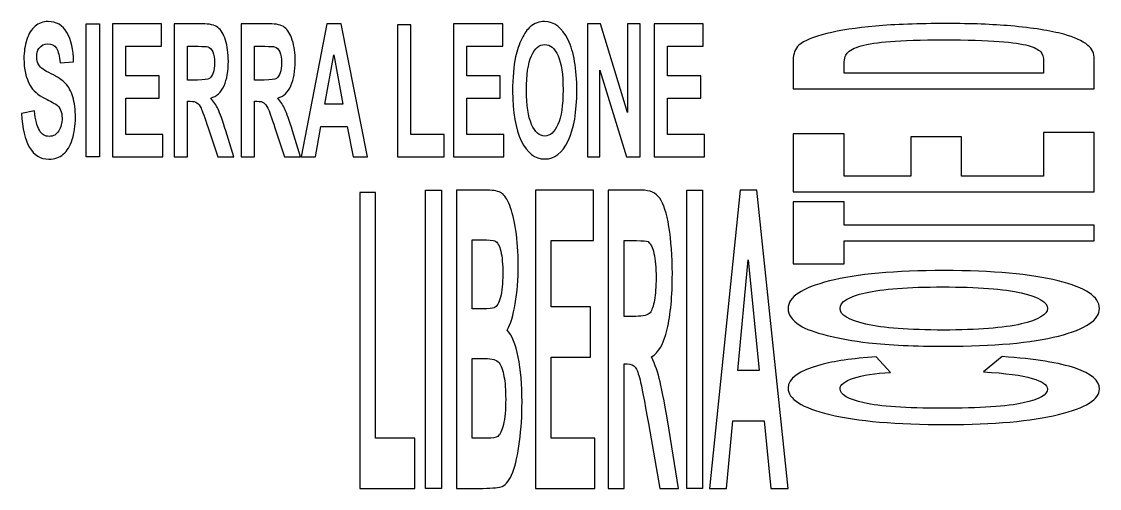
# Model space of a CAD drawing. Header units: centimetres. Extents: x -12.1 to 12.1, y -5 to 6.2.
# Drawn here: x -3.717 to -2.681, y -0.098 to 0.35 of the extents above; entities that cross this region are included whole.
import ezdxf

# ---------------------------------------------------------------- set-up
doc = ezdxf.new("R2010")
doc.units = ezdxf.units.CM
doc.header["$MEASUREMENT"] = 0
doc.layers.add('Layer 1', color=7, linetype='Continuous')

msp = doc.modelspace()

# ---------------------------------------------------------------- linework, layer by layer
at = {"layer": 'Layer 1', "color": 250}
for points, knots in [([(-3.71697, 0.26216), (-3.71697, 0.26216), (-3.70447, 0.26458), (-3.70447, 0.26458), (-3.70447, 0.26458), (-3.70371, 0.25616), (-3.70217, 0.24999), (-3.69987, 0.24603), (-3.69987, 0.24603), (-3.69757, 0.24207), (-3.69448, 0.24012), (-3.69055, 0.24012), (-3.69055, 0.24012), (-3.68642, 0.24012), (-3.68333, 0.24186), (-3.6812, 0.24542), (-3.6812, 0.24542), (-3.67911, 0.24891), (-3.67806, 0.25299), (-3.67806, 0.2577), (-3.67806, 0.2577), (-3.67806, 0.26071), (-3.67849, 0.26332), (-3.6794, 0.26542), (-3.6794, 0.26542), (-3.68028, 0.26752), (-3.68182, 0.26942), (-3.684, 0.27096), (-3.684, 0.27096), (-3.68554, 0.27201), (-3.68892, 0.27384), (-3.69431, 0.27652), (-3.69431, 0.27652), (-3.70119, 0.27992), (-3.70601, 0.28415), (-3.70881, 0.28915), (-3.70881, 0.28915), (-3.71272, 0.2962), (-3.71469, 0.30474), (-3.71469, 0.31484), (-3.71469, 0.31484), (-3.71469, 0.32134), (-3.71377, 0.32742), (-3.71192, 0.33306), (-3.71192, 0.33306), (-3.71006, 0.33874), (-3.70744, 0.34305), (-3.70398, 0.34602), (-3.70398, 0.34602), (-3.70051, 0.34896), (-3.69632, 0.35045), (-3.69143, 0.35045), (-3.69143, 0.35045), (-3.68345, 0.35045), (-3.67742, 0.34693), (-3.6734, 0.33991), (-3.6734, 0.33991), (-3.66936, 0.33287), (-3.66723, 0.32351), (-3.66702, 0.31178), (-3.66702, 0.31178), (-3.66702, 0.31178), (-3.6799, 0.31067), (-3.6799, 0.31067), (-3.6799, 0.31067), (-3.68045, 0.3172), (-3.68162, 0.32195), (-3.68345, 0.32479), (-3.68345, 0.32479), (-3.68526, 0.32768), (-3.68796, 0.32911), (-3.69157, 0.32911), (-3.69157, 0.32911), (-3.6953, 0.32911), (-3.69824, 0.32757), (-3.70034, 0.3245), (-3.70034, 0.3245), (-3.70171, 0.32252), (-3.70237, 0.31987), (-3.70237, 0.31656), (-3.70237, 0.31656), (-3.70237, 0.31356), (-3.70176, 0.31099), (-3.70048, 0.30881), (-3.70048, 0.30881), (-3.69885, 0.30611), (-3.69492, 0.30325), (-3.68866, 0.30028), (-3.68866, 0.30028), (-3.6824, 0.29734), (-3.67777, 0.29425), (-3.67477, 0.29111), (-3.67477, 0.29111), (-3.67177, 0.28796), (-3.66944, 0.28362), (-3.66776, 0.27815), (-3.66776, 0.27815), (-3.66606, 0.27264), (-3.66522, 0.26589), (-3.66522, 0.25776), (-3.66522, 0.25776), (-3.66522, 0.25046), (-3.66621, 0.24364), (-3.66825, 0.23721), (-3.66825, 0.23721), (-3.67029, 0.23086), (-3.67314, 0.22608), (-3.67684, 0.22299), (-3.67684, 0.22299), (-3.68057, 0.21994), (-3.68516, 0.21834), (-3.6907, 0.21834), (-3.6907, 0.21834), (-3.69873, 0.21834), (-3.70494, 0.2221), (-3.70925, 0.22955), (-3.70925, 0.22955), (-3.71356, 0.237), (-3.71615, 0.2479), (-3.71697, 0.26216)], [0, 0, 0, 0, 0.0322581, 0.0322581, 0.0322581, 0.0322581, 0.0645161, 0.0645161, 0.0645161, 0.0645161, 0.0967742, 0.0967742, 0.0967742, 0.0967742, 0.1290323, 0.1290323, 0.1290323, 0.1290323, 0.1612903, 0.1612903, 0.1612903, 0.1612903, 0.1935484, 0.1935484, 0.1935484, 0.1935484, 0.2258065, 0.2258065, 0.2258065, 0.2258065, 0.2580645, 0.2580645, 0.2580645, 0.2580645, 0.2903226, 0.2903226, 0.2903226, 0.2903226, 0.3225806, 0.3225806, 0.3225806, 0.3225806, 0.3548387, 0.3548387, 0.3548387, 0.3548387, 0.3870968, 0.3870968, 0.3870968, 0.3870968, 0.4193548, 0.4193548, 0.4193548, 0.4193548, 0.4516129, 0.4516129, 0.4516129, 0.4516129, 0.483871, 0.483871, 0.483871, 0.483871, 0.516129, 0.516129, 0.516129, 0.516129, 0.5483871, 0.5483871, 0.5483871, 0.5483871, 0.5806452, 0.5806452, 0.5806452, 0.5806452, 0.6129032, 0.6129032, 0.6129032, 0.6129032, 0.6451613, 0.6451613, 0.6451613, 0.6451613, 0.6774194, 0.6774194, 0.6774194, 0.6774194, 0.7096774, 0.7096774, 0.7096774, 0.7096774, 0.7419355, 0.7419355, 0.7419355, 0.7419355, 0.7741935, 0.7741935, 0.7741935, 0.7741935, 0.8064516, 0.8064516, 0.8064516, 0.8064516, 0.8387097, 0.8387097, 0.8387097, 0.8387097, 0.8709677, 0.8709677, 0.8709677, 0.8709677, 0.9032258, 0.9032258, 0.9032258, 0.9032258, 0.9354839, 0.9354839, 0.9354839, 0.9354839, 1, 1, 1, 1]), ([(-3.65476, 0.22061), (-3.65476, 0.22061), (-3.64196, 0.22061), (-3.64196, 0.22061), (-3.64196, 0.22061), (-3.64196, 0.22061), (-3.64196, 0.34827), (-3.64196, 0.34827), (-3.64196, 0.34827), (-3.64196, 0.34827), (-3.65476, 0.34827), (-3.65476, 0.34827), (-3.65476, 0.34827), (-3.65476, 0.34827), (-3.65476, 0.22061), (-3.65476, 0.22061)], [0, 0, 0, 0, 0.2, 0.2, 0.2, 0.2, 0.4, 0.4, 0.4, 0.4, 0.6, 0.6, 0.6, 0.6, 1, 1, 1, 1]), ([(-3.6297, 0.22061), (-3.6297, 0.22061), (-3.6297, 0.34827), (-3.6297, 0.34827), (-3.6297, 0.34827), (-3.6297, 0.34827), (-3.58249, 0.34827), (-3.58249, 0.34827), (-3.58249, 0.34827), (-3.58249, 0.34827), (-3.58249, 0.32666), (-3.58249, 0.32666), (-3.58249, 0.32666), (-3.58249, 0.32666), (-3.61685, 0.32666), (-3.61685, 0.32666), (-3.61685, 0.32666), (-3.61685, 0.32666), (-3.61685, 0.29839), (-3.61685, 0.29839), (-3.61685, 0.29839), (-3.61685, 0.29839), (-3.58488, 0.29839), (-3.58488, 0.29839), (-3.58488, 0.29839), (-3.58488, 0.29839), (-3.58488, 0.27687), (-3.58488, 0.27687), (-3.58488, 0.27687), (-3.58488, 0.27687), (-3.61685, 0.27687), (-3.61685, 0.27687), (-3.61685, 0.27687), (-3.61685, 0.27687), (-3.61685, 0.2421), (-3.61685, 0.2421), (-3.61685, 0.2421), (-3.61685, 0.2421), (-3.58127, 0.2421), (-3.58127, 0.2421), (-3.58127, 0.2421), (-3.58127, 0.2421), (-3.58127, 0.22061), (-3.58127, 0.22061), (-3.58127, 0.22061), (-3.58127, 0.22061), (-3.6297, 0.22061), (-3.6297, 0.22061)], [0, 0, 0, 0, 0.0769231, 0.0769231, 0.0769231, 0.0769231, 0.1538462, 0.1538462, 0.1538462, 0.1538462, 0.2307692, 0.2307692, 0.2307692, 0.2307692, 0.3076923, 0.3076923, 0.3076923, 0.3076923, 0.3846154, 0.3846154, 0.3846154, 0.3846154, 0.4615385, 0.4615385, 0.4615385, 0.4615385, 0.5384615, 0.5384615, 0.5384615, 0.5384615, 0.6153846, 0.6153846, 0.6153846, 0.6153846, 0.6923077, 0.6923077, 0.6923077, 0.6923077, 0.7692308, 0.7692308, 0.7692308, 0.7692308, 0.8461538, 0.8461538, 0.8461538, 0.8461538, 1, 1, 1, 1]), ([(-3.57035, 0.22061), (-3.57035, 0.22061), (-3.57035, 0.34827), (-3.57035, 0.34827), (-3.57035, 0.34827), (-3.57035, 0.34827), (-3.5433, 0.34827), (-3.5433, 0.34827), (-3.5433, 0.34827), (-3.53646, 0.34827), (-3.53154, 0.34713), (-3.52845, 0.34483), (-3.52845, 0.34483), (-3.52536, 0.34256), (-3.52289, 0.33845), (-3.52105, 0.3326), (-3.52105, 0.3326), (-3.51919, 0.32672), (-3.51829, 0.32002), (-3.51829, 0.31248), (-3.51829, 0.31248), (-3.51829, 0.3029), (-3.51968, 0.295), (-3.52248, 0.28875), (-3.52248, 0.28875), (-3.52527, 0.28252), (-3.5295, 0.27855), (-3.53509, 0.27699), (-3.53509, 0.27699), (-3.53229, 0.27367), (-3.52999, 0.27011), (-3.52819, 0.26624), (-3.52819, 0.26624), (-3.52638, 0.26237), (-3.52396, 0.25543), (-3.52088, 0.2455), (-3.52088, 0.2455), (-3.52088, 0.2455), (-3.51311, 0.22061), (-3.51311, 0.22061), (-3.51311, 0.22061), (-3.51311, 0.22061), (-3.52848, 0.22061), (-3.52848, 0.22061), (-3.52848, 0.22061), (-3.52848, 0.22061), (-3.53777, 0.24839), (-3.53777, 0.24839), (-3.53777, 0.24839), (-3.54109, 0.25831), (-3.54332, 0.26458), (-3.54455, 0.26717), (-3.54455, 0.26717), (-3.54574, 0.26976), (-3.54706, 0.27148), (-3.54843, 0.27244), (-3.54843, 0.27244), (-3.54976, 0.2734), (-3.55192, 0.2739), (-3.55486, 0.2739), (-3.55486, 0.2739), (-3.55486, 0.2739), (-3.55748, 0.2739), (-3.55748, 0.2739), (-3.55748, 0.2739), (-3.55748, 0.2739), (-3.55748, 0.22061), (-3.55748, 0.22061), (-3.55748, 0.22061), (-3.55748, 0.22061), (-3.57035, 0.22061), (-3.57035, 0.22061)], [0, 0, 0, 0, 0.0526316, 0.0526316, 0.0526316, 0.0526316, 0.1052632, 0.1052632, 0.1052632, 0.1052632, 0.1578947, 0.1578947, 0.1578947, 0.1578947, 0.2105263, 0.2105263, 0.2105263, 0.2105263, 0.2631579, 0.2631579, 0.2631579, 0.2631579, 0.3157895, 0.3157895, 0.3157895, 0.3157895, 0.3684211, 0.3684211, 0.3684211, 0.3684211, 0.4210526, 0.4210526, 0.4210526, 0.4210526, 0.4736842, 0.4736842, 0.4736842, 0.4736842, 0.5263158, 0.5263158, 0.5263158, 0.5263158, 0.5789474, 0.5789474, 0.5789474, 0.5789474, 0.6315789, 0.6315789, 0.6315789, 0.6315789, 0.6842105, 0.6842105, 0.6842105, 0.6842105, 0.7368421, 0.7368421, 0.7368421, 0.7368421, 0.7894737, 0.7894737, 0.7894737, 0.7894737, 0.8421053, 0.8421053, 0.8421053, 0.8421053, 0.8947368, 0.8947368, 0.8947368, 0.8947368, 1, 1, 1, 1]), ([(-3.50611, 0.22061), (-3.50611, 0.22061), (-3.50611, 0.34827), (-3.50611, 0.34827), (-3.50611, 0.34827), (-3.50611, 0.34827), (-3.47907, 0.34827), (-3.47907, 0.34827), (-3.47907, 0.34827), (-3.47225, 0.34827), (-3.4673, 0.34713), (-3.46424, 0.34483), (-3.46424, 0.34483), (-3.46113, 0.34256), (-3.45868, 0.33845), (-3.45685, 0.3326), (-3.45685, 0.3326), (-3.45498, 0.32672), (-3.45405, 0.32002), (-3.45405, 0.31248), (-3.45405, 0.31248), (-3.45405, 0.3029), (-3.45545, 0.295), (-3.45824, 0.28875), (-3.45824, 0.28875), (-3.46106, 0.28252), (-3.46526, 0.27855), (-3.47088, 0.27699), (-3.47088, 0.27699), (-3.46805, 0.27367), (-3.46579, 0.27011), (-3.46398, 0.26624), (-3.46398, 0.26624), (-3.46218, 0.26237), (-3.45973, 0.25543), (-3.45664, 0.2455), (-3.45664, 0.2455), (-3.45664, 0.2455), (-3.4489, 0.22061), (-3.4489, 0.22061), (-3.4489, 0.22061), (-3.4489, 0.22061), (-3.46424, 0.22061), (-3.46424, 0.22061), (-3.46424, 0.22061), (-3.46424, 0.22061), (-3.47353, 0.24839), (-3.47353, 0.24839), (-3.47353, 0.24839), (-3.47685, 0.25831), (-3.47909, 0.26458), (-3.48031, 0.26717), (-3.48031, 0.26717), (-3.48153, 0.26976), (-3.48282, 0.27148), (-3.48419, 0.27244), (-3.48419, 0.27244), (-3.48553, 0.2734), (-3.48768, 0.2739), (-3.49065, 0.2739), (-3.49065, 0.2739), (-3.49065, 0.2739), (-3.49327, 0.2739), (-3.49327, 0.2739), (-3.49327, 0.2739), (-3.49327, 0.2739), (-3.49327, 0.22061), (-3.49327, 0.22061), (-3.49327, 0.22061), (-3.49327, 0.22061), (-3.50611, 0.22061), (-3.50611, 0.22061)], [0, 0, 0, 0, 0.0526316, 0.0526316, 0.0526316, 0.0526316, 0.1052632, 0.1052632, 0.1052632, 0.1052632, 0.1578947, 0.1578947, 0.1578947, 0.1578947, 0.2105263, 0.2105263, 0.2105263, 0.2105263, 0.2631579, 0.2631579, 0.2631579, 0.2631579, 0.3157895, 0.3157895, 0.3157895, 0.3157895, 0.3684211, 0.3684211, 0.3684211, 0.3684211, 0.4210526, 0.4210526, 0.4210526, 0.4210526, 0.4736842, 0.4736842, 0.4736842, 0.4736842, 0.5263158, 0.5263158, 0.5263158, 0.5263158, 0.5789474, 0.5789474, 0.5789474, 0.5789474, 0.6315789, 0.6315789, 0.6315789, 0.6315789, 0.6842105, 0.6842105, 0.6842105, 0.6842105, 0.7368421, 0.7368421, 0.7368421, 0.7368421, 0.7894737, 0.7894737, 0.7894737, 0.7894737, 0.8421053, 0.8421053, 0.8421053, 0.8421053, 0.8947368, 0.8947368, 0.8947368, 0.8947368, 1, 1, 1, 1]), ([(-3.38451, 0.22061), (-3.38451, 0.22061), (-3.39852, 0.22061), (-3.39852, 0.22061), (-3.39852, 0.22061), (-3.39852, 0.22061), (-3.40405, 0.24961), (-3.40405, 0.24961), (-3.40405, 0.24961), (-3.40405, 0.24961), (-3.4295, 0.24961), (-3.4295, 0.24961), (-3.4295, 0.24961), (-3.4295, 0.24961), (-3.43474, 0.22061), (-3.43474, 0.22061), (-3.43474, 0.22061), (-3.43474, 0.22061), (-3.4484, 0.22061), (-3.4484, 0.22061), (-3.4484, 0.22061), (-3.4484, 0.22061), (-3.42359, 0.34827), (-3.42359, 0.34827), (-3.42359, 0.34827), (-3.42359, 0.34827), (-3.41002, 0.34827), (-3.41002, 0.34827), (-3.41002, 0.34827), (-3.41002, 0.34827), (-3.38451, 0.22061), (-3.38451, 0.22061)], [0, 0, 0, 0, 0.1111111, 0.1111111, 0.1111111, 0.1111111, 0.2222222, 0.2222222, 0.2222222, 0.2222222, 0.3333333, 0.3333333, 0.3333333, 0.3333333, 0.4444444, 0.4444444, 0.4444444, 0.4444444, 0.5555556, 0.5555556, 0.5555556, 0.5555556, 0.6666667, 0.6666667, 0.6666667, 0.6666667, 0.7777778, 0.7777778, 0.7777778, 0.7777778, 1, 1, 1, 1]), ([(-3.35592, 0.22061), (-3.35592, 0.22061), (-3.35592, 0.34722), (-3.35592, 0.34722), (-3.35592, 0.34722), (-3.35592, 0.34722), (-3.34308, 0.34722), (-3.34308, 0.34722), (-3.34308, 0.34722), (-3.34308, 0.34722), (-3.34308, 0.2421), (-3.34308, 0.2421), (-3.34308, 0.2421), (-3.34308, 0.2421), (-3.31113, 0.2421), (-3.31113, 0.2421), (-3.31113, 0.2421), (-3.31113, 0.2421), (-3.31113, 0.22061), (-3.31113, 0.22061), (-3.31113, 0.22061), (-3.31113, 0.22061), (-3.35592, 0.22061), (-3.35592, 0.22061)], [0, 0, 0, 0, 0.1428571, 0.1428571, 0.1428571, 0.1428571, 0.2857143, 0.2857143, 0.2857143, 0.2857143, 0.4285714, 0.4285714, 0.4285714, 0.4285714, 0.5714286, 0.5714286, 0.5714286, 0.5714286, 0.7142857, 0.7142857, 0.7142857, 0.7142857, 1, 1, 1, 1]), ([(-3.30196, 0.22061), (-3.30196, 0.22061), (-3.30196, 0.34827), (-3.30196, 0.34827), (-3.30196, 0.34827), (-3.30196, 0.34827), (-3.25476, 0.34827), (-3.25476, 0.34827), (-3.25476, 0.34827), (-3.25476, 0.34827), (-3.25476, 0.32666), (-3.25476, 0.32666), (-3.25476, 0.32666), (-3.25476, 0.32666), (-3.28912, 0.32666), (-3.28912, 0.32666), (-3.28912, 0.32666), (-3.28912, 0.32666), (-3.28912, 0.29839), (-3.28912, 0.29839), (-3.28912, 0.29839), (-3.28912, 0.29839), (-3.25714, 0.29839), (-3.25714, 0.29839), (-3.25714, 0.29839), (-3.25714, 0.29839), (-3.25714, 0.27687), (-3.25714, 0.27687), (-3.25714, 0.27687), (-3.25714, 0.27687), (-3.28912, 0.27687), (-3.28912, 0.27687), (-3.28912, 0.27687), (-3.28912, 0.27687), (-3.28912, 0.2421), (-3.28912, 0.2421), (-3.28912, 0.2421), (-3.28912, 0.2421), (-3.25354, 0.2421), (-3.25354, 0.2421), (-3.25354, 0.2421), (-3.25354, 0.2421), (-3.25354, 0.22061), (-3.25354, 0.22061), (-3.25354, 0.22061), (-3.25354, 0.22061), (-3.30196, 0.22061), (-3.30196, 0.22061)], [0, 0, 0, 0, 0.0769231, 0.0769231, 0.0769231, 0.0769231, 0.1538462, 0.1538462, 0.1538462, 0.1538462, 0.2307692, 0.2307692, 0.2307692, 0.2307692, 0.3076923, 0.3076923, 0.3076923, 0.3076923, 0.3846154, 0.3846154, 0.3846154, 0.3846154, 0.4615385, 0.4615385, 0.4615385, 0.4615385, 0.5384615, 0.5384615, 0.5384615, 0.5384615, 0.6153846, 0.6153846, 0.6153846, 0.6153846, 0.6923077, 0.6923077, 0.6923077, 0.6923077, 0.7692308, 0.7692308, 0.7692308, 0.7692308, 0.8461538, 0.8461538, 0.8461538, 0.8461538, 1, 1, 1, 1]), ([(-3.24524, 0.28365), (-3.24524, 0.29664), (-3.24428, 0.30756), (-3.24233, 0.31641), (-3.24233, 0.31641), (-3.2409, 0.3229), (-3.23892, 0.32873), (-3.23642, 0.33391), (-3.23642, 0.33391), (-3.23391, 0.33907), (-3.23118, 0.34291), (-3.22821, 0.34541), (-3.22821, 0.34541), (-3.22422, 0.34876), (-3.21965, 0.35045), (-3.21449, 0.35045), (-3.21449, 0.35045), (-3.20509, 0.35045), (-3.19757, 0.3446), (-3.19195, 0.33295), (-3.19195, 0.33295), (-3.18633, 0.32128), (-3.18351, 0.30506), (-3.18351, 0.28429), (-3.18351, 0.28429), (-3.18351, 0.2637), (-3.1863, 0.24754), (-3.19186, 0.2359), (-3.19186, 0.2359), (-3.19748, 0.22428), (-3.20494, 0.21846), (-3.21429, 0.21846), (-3.21429, 0.21846), (-3.22378, 0.21846), (-3.23129, 0.22422), (-3.23688, 0.23578), (-3.23688, 0.23578), (-3.24244, 0.24737), (-3.24524, 0.26336), (-3.24524, 0.28365)], [0, 0, 0, 0, 0.0909091, 0.0909091, 0.0909091, 0.0909091, 0.1818182, 0.1818182, 0.1818182, 0.1818182, 0.2727273, 0.2727273, 0.2727273, 0.2727273, 0.3636364, 0.3636364, 0.3636364, 0.3636364, 0.4545455, 0.4545455, 0.4545455, 0.4545455, 0.5454545, 0.5454545, 0.5454545, 0.5454545, 0.6363636, 0.6363636, 0.6363636, 0.6363636, 0.7272727, 0.7272727, 0.7272727, 0.7272727, 0.8181818, 0.8181818, 0.8181818, 0.8181818, 1, 1, 1, 1]), ([(-3.17335, 0.22061), (-3.17335, 0.22061), (-3.17335, 0.34827), (-3.17335, 0.34827), (-3.17335, 0.34827), (-3.17335, 0.34827), (-3.16085, 0.34827), (-3.16085, 0.34827), (-3.16085, 0.34827), (-3.16085, 0.34827), (-3.13479, 0.263), (-3.13479, 0.263), (-3.13479, 0.263), (-3.13479, 0.263), (-3.13479, 0.34827), (-3.13479, 0.34827), (-3.13479, 0.34827), (-3.13479, 0.34827), (-3.12282, 0.34827), (-3.12282, 0.34827), (-3.12282, 0.34827), (-3.12282, 0.34827), (-3.12282, 0.22061), (-3.12282, 0.22061), (-3.12282, 0.22061), (-3.12282, 0.22061), (-3.13575, 0.22061), (-3.13575, 0.22061), (-3.13575, 0.22061), (-3.13575, 0.22061), (-3.1614, 0.30386), (-3.1614, 0.30386), (-3.1614, 0.30386), (-3.1614, 0.30386), (-3.1614, 0.22061), (-3.1614, 0.22061), (-3.1614, 0.22061), (-3.1614, 0.22061), (-3.17335, 0.22061), (-3.17335, 0.22061)], [0, 0, 0, 0, 0.0909091, 0.0909091, 0.0909091, 0.0909091, 0.1818182, 0.1818182, 0.1818182, 0.1818182, 0.2727273, 0.2727273, 0.2727273, 0.2727273, 0.3636364, 0.3636364, 0.3636364, 0.3636364, 0.4545455, 0.4545455, 0.4545455, 0.4545455, 0.5454545, 0.5454545, 0.5454545, 0.5454545, 0.6363636, 0.6363636, 0.6363636, 0.6363636, 0.7272727, 0.7272727, 0.7272727, 0.7272727, 0.8181818, 0.8181818, 0.8181818, 0.8181818, 1, 1, 1, 1]), ([(-3.10925, 0.22061), (-3.10925, 0.22061), (-3.10925, 0.34827), (-3.10925, 0.34827), (-3.10925, 0.34827), (-3.10925, 0.34827), (-3.06205, 0.34827), (-3.06205, 0.34827), (-3.06205, 0.34827), (-3.06205, 0.34827), (-3.06205, 0.32666), (-3.06205, 0.32666), (-3.06205, 0.32666), (-3.06205, 0.32666), (-3.09639, 0.32666), (-3.09639, 0.32666), (-3.09639, 0.32666), (-3.09639, 0.32666), (-3.09639, 0.29839), (-3.09639, 0.29839), (-3.09639, 0.29839), (-3.09639, 0.29839), (-3.06444, 0.29839), (-3.06444, 0.29839), (-3.06444, 0.29839), (-3.06444, 0.29839), (-3.06444, 0.27687), (-3.06444, 0.27687), (-3.06444, 0.27687), (-3.06444, 0.27687), (-3.09639, 0.27687), (-3.09639, 0.27687), (-3.09639, 0.27687), (-3.09639, 0.27687), (-3.09639, 0.2421), (-3.09639, 0.2421), (-3.09639, 0.2421), (-3.09639, 0.2421), (-3.06083, 0.2421), (-3.06083, 0.2421), (-3.06083, 0.2421), (-3.06083, 0.2421), (-3.06083, 0.22061), (-3.06083, 0.22061), (-3.06083, 0.22061), (-3.06083, 0.22061), (-3.10925, 0.22061), (-3.10925, 0.22061)], [0, 0, 0, 0, 0.0769231, 0.0769231, 0.0769231, 0.0769231, 0.1538462, 0.1538462, 0.1538462, 0.1538462, 0.2307692, 0.2307692, 0.2307692, 0.2307692, 0.3076923, 0.3076923, 0.3076923, 0.3076923, 0.3846154, 0.3846154, 0.3846154, 0.3846154, 0.4615385, 0.4615385, 0.4615385, 0.4615385, 0.5384615, 0.5384615, 0.5384615, 0.5384615, 0.6153846, 0.6153846, 0.6153846, 0.6153846, 0.6923077, 0.6923077, 0.6923077, 0.6923077, 0.7692308, 0.7692308, 0.7692308, 0.7692308, 0.8461538, 0.8461538, 0.8461538, 0.8461538, 1, 1, 1, 1]), ([(-2.97565, 0.28572), (-2.97565, 0.28572), (-2.97565, 0.31339), (-2.97565, 0.31339), (-2.97565, 0.31339), (-2.97565, 0.31961), (-2.97382, 0.32436), (-2.97016, 0.32765), (-2.97016, 0.32765), (-2.96514, 0.33205), (-2.95626, 0.3358), (-2.94351, 0.33892), (-2.94351, 0.33892), (-2.93076, 0.34206), (-2.91512, 0.34446), (-2.89663, 0.34611), (-2.89663, 0.34611), (-2.87816, 0.34772), (-2.85536, 0.34856), (-2.82826, 0.34856), (-2.82826, 0.34856), (-2.80447, 0.34856), (-2.78394, 0.34777), (-2.7667, 0.34623), (-2.7667, 0.34623), (-2.74564, 0.34436), (-2.72864, 0.34169), (-2.7156, 0.33822), (-2.7156, 0.33822), (-2.70572, 0.3356), (-2.69804, 0.33205), (-2.6925, 0.32759), (-2.6925, 0.32759), (-2.68842, 0.32427), (-2.68639, 0.31979), (-2.68639, 0.3142), (-2.68639, 0.3142), (-2.68639, 0.3142), (-2.68639, 0.28572), (-2.68639, 0.28572), (-2.68639, 0.28572), (-2.68639, 0.28572), (-2.97565, 0.28572), (-2.97565, 0.28572)], [0, 0, 0, 0, 0.0833333, 0.0833333, 0.0833333, 0.0833333, 0.1666667, 0.1666667, 0.1666667, 0.1666667, 0.25, 0.25, 0.25, 0.25, 0.3333333, 0.3333333, 0.3333333, 0.3333333, 0.4166667, 0.4166667, 0.4166667, 0.4166667, 0.5, 0.5, 0.5, 0.5, 0.5833333, 0.5833333, 0.5833333, 0.5833333, 0.6666667, 0.6666667, 0.6666667, 0.6666667, 0.75, 0.75, 0.75, 0.75, 0.8333333, 0.8333333, 0.8333333, 0.8333333, 1, 1, 1, 1]), ([(-2.92674, 0.30086), (-2.92674, 0.30086), (-2.73513, 0.30086), (-2.73513, 0.30086), (-2.73513, 0.30086), (-2.73513, 0.30086), (-2.73513, 0.31216), (-2.73513, 0.31216), (-2.73513, 0.31216), (-2.73513, 0.31638), (-2.73607, 0.31944), (-2.7379, 0.32134), (-2.7379, 0.32134), (-2.74026, 0.32375), (-2.74428, 0.32578), (-2.74993, 0.32742), (-2.74993, 0.32742), (-2.7556, 0.32902), (-2.76489, 0.33036), (-2.77785, 0.33138), (-2.77785, 0.33138), (-2.79081, 0.3324), (-2.80846, 0.33289), (-2.83085, 0.33289), (-2.83085, 0.33289), (-2.85321, 0.33289), (-2.87036, 0.3324), (-2.88233, 0.33138), (-2.88233, 0.33138), (-2.8943, 0.33036), (-2.90364, 0.32893), (-2.91035, 0.32707), (-2.91035, 0.32707), (-2.91707, 0.32523), (-2.92161, 0.3229), (-2.92397, 0.32008), (-2.92397, 0.32008), (-2.92581, 0.31798), (-2.92674, 0.31382), (-2.92674, 0.30767), (-2.92674, 0.30767), (-2.92674, 0.30767), (-2.92674, 0.30086), (-2.92674, 0.30086)], [0, 0, 0, 0, 0.0833333, 0.0833333, 0.0833333, 0.0833333, 0.1666667, 0.1666667, 0.1666667, 0.1666667, 0.25, 0.25, 0.25, 0.25, 0.3333333, 0.3333333, 0.3333333, 0.3333333, 0.4166667, 0.4166667, 0.4166667, 0.4166667, 0.5, 0.5, 0.5, 0.5, 0.5833333, 0.5833333, 0.5833333, 0.5833333, 0.6666667, 0.6666667, 0.6666667, 0.6666667, 0.75, 0.75, 0.75, 0.75, 0.8333333, 0.8333333, 0.8333333, 0.8333333, 1, 1, 1, 1]), ([(-3.55748, 0.29428), (-3.55748, 0.29428), (-3.54799, 0.29428), (-3.54799, 0.29428), (-3.54799, 0.29428), (-3.54181, 0.29428), (-3.53797, 0.29481), (-3.5364, 0.29585), (-3.5364, 0.29585), (-3.53488, 0.29687), (-3.53369, 0.29868), (-3.53282, 0.30124), (-3.53282, 0.30124), (-3.53194, 0.3038), (-3.5315, 0.30697), (-3.5315, 0.31082), (-3.5315, 0.31082), (-3.5315, 0.31513), (-3.53209, 0.31859), (-3.53322, 0.32124), (-3.53322, 0.32124), (-3.53439, 0.32387), (-3.53599, 0.32555), (-3.53808, 0.32622), (-3.53808, 0.32622), (-3.53911, 0.32652), (-3.54225, 0.32666), (-3.54746, 0.32666), (-3.54746, 0.32666), (-3.54746, 0.32666), (-3.55748, 0.32666), (-3.55748, 0.32666), (-3.55748, 0.32666), (-3.55748, 0.32666), (-3.55748, 0.29428), (-3.55748, 0.29428)], [0, 0, 0, 0, 0.1, 0.1, 0.1, 0.1, 0.2, 0.2, 0.2, 0.2, 0.3, 0.3, 0.3, 0.3, 0.4, 0.4, 0.4, 0.4, 0.5, 0.5, 0.5, 0.5, 0.6, 0.6, 0.6, 0.6, 0.7, 0.7, 0.7, 0.7, 0.8, 0.8, 0.8, 0.8, 1, 1, 1, 1]), ([(-3.49327, 0.29428), (-3.49327, 0.29428), (-3.48375, 0.29428), (-3.48375, 0.29428), (-3.48375, 0.29428), (-3.47758, 0.29428), (-3.47373, 0.29481), (-3.47219, 0.29585), (-3.47219, 0.29585), (-3.47065, 0.29687), (-3.46945, 0.29868), (-3.46858, 0.30124), (-3.46858, 0.30124), (-3.46773, 0.3038), (-3.4673, 0.30697), (-3.4673, 0.31082), (-3.4673, 0.31082), (-3.4673, 0.31513), (-3.46785, 0.31859), (-3.46899, 0.32124), (-3.46899, 0.32124), (-3.47015, 0.32387), (-3.47175, 0.32555), (-3.47385, 0.32622), (-3.47385, 0.32622), (-3.4749, 0.32652), (-3.47802, 0.32666), (-3.48323, 0.32666), (-3.48323, 0.32666), (-3.48323, 0.32666), (-3.49327, 0.32666), (-3.49327, 0.32666), (-3.49327, 0.32666), (-3.49327, 0.32666), (-3.49327, 0.29428), (-3.49327, 0.29428)], [0, 0, 0, 0, 0.1, 0.1, 0.1, 0.1, 0.2, 0.2, 0.2, 0.2, 0.3, 0.3, 0.3, 0.3, 0.4, 0.4, 0.4, 0.4, 0.5, 0.5, 0.5, 0.5, 0.6, 0.6, 0.6, 0.6, 0.7, 0.7, 0.7, 0.7, 0.8, 0.8, 0.8, 0.8, 1, 1, 1, 1]), ([(-3.23202, 0.28452), (-3.23202, 0.27005), (-3.23033, 0.25911), (-3.22701, 0.25165), (-3.22701, 0.25165), (-3.22369, 0.24422), (-3.21946, 0.24047), (-3.21435, 0.24047), (-3.21435, 0.24047), (-3.20922, 0.24047), (-3.20499, 0.24417), (-3.20171, 0.25156), (-3.20171, 0.25156), (-3.19844, 0.25896), (-3.19678, 0.27005), (-3.19678, 0.28488), (-3.19678, 0.28488), (-3.19678, 0.29949), (-3.19838, 0.31041), (-3.20159, 0.31764), (-3.20159, 0.31764), (-3.20479, 0.32483), (-3.20905, 0.32841), (-3.21435, 0.32841), (-3.21435, 0.32841), (-3.21965, 0.32841), (-3.22392, 0.32477), (-3.22712, 0.31749), (-3.22712, 0.31749), (-3.23038, 0.31021), (-3.23202, 0.2992), (-3.23202, 0.28452)], [0, 0, 0, 0, 0.1111111, 0.1111111, 0.1111111, 0.1111111, 0.2222222, 0.2222222, 0.2222222, 0.2222222, 0.3333333, 0.3333333, 0.3333333, 0.3333333, 0.4444444, 0.4444444, 0.4444444, 0.4444444, 0.5555556, 0.5555556, 0.5555556, 0.5555556, 0.6666667, 0.6666667, 0.6666667, 0.6666667, 0.7777778, 0.7777778, 0.7777778, 0.7777778, 1, 1, 1, 1]), ([(-3.40819, 0.2711), (-3.40819, 0.2711), (-3.41695, 0.31848), (-3.41695, 0.31848), (-3.41695, 0.31848), (-3.41695, 0.31848), (-3.42555, 0.2711), (-3.42555, 0.2711), (-3.42555, 0.2711), (-3.42555, 0.2711), (-3.40819, 0.2711), (-3.40819, 0.2711)], [0, 0, 0, 0, 0.25, 0.25, 0.25, 0.25, 0.5, 0.5, 0.5, 0.5, 1, 1, 1, 1]), ([(-2.68639, 0.18692), (-2.68639, 0.18692), (-2.97565, 0.18692), (-2.97565, 0.18692), (-2.97565, 0.18692), (-2.97565, 0.18692), (-2.97565, 0.24247), (-2.97565, 0.24247), (-2.97565, 0.24247), (-2.97565, 0.24247), (-2.92674, 0.24247), (-2.92674, 0.24247), (-2.92674, 0.24247), (-2.92674, 0.24247), (-2.92674, 0.20206), (-2.92674, 0.20206), (-2.92674, 0.20206), (-2.92674, 0.20206), (-2.86259, 0.20206), (-2.86259, 0.20206), (-2.86259, 0.20206), (-2.86259, 0.20206), (-2.86259, 0.23965), (-2.86259, 0.23965), (-2.86259, 0.23965), (-2.86259, 0.23965), (-2.81387, 0.23965), (-2.81387, 0.23965), (-2.81387, 0.23965), (-2.81387, 0.23965), (-2.81387, 0.20206), (-2.81387, 0.20206), (-2.81387, 0.20206), (-2.81387, 0.20206), (-2.73513, 0.20206), (-2.73513, 0.20206), (-2.73513, 0.20206), (-2.73513, 0.20206), (-2.73513, 0.2439), (-2.73513, 0.2439), (-2.73513, 0.2439), (-2.73513, 0.2439), (-2.68639, 0.2439), (-2.68639, 0.2439), (-2.68639, 0.2439), (-2.68639, 0.2439), (-2.68639, 0.18692), (-2.68639, 0.18692)], [0, 0, 0, 0, 0.0769231, 0.0769231, 0.0769231, 0.0769231, 0.1538462, 0.1538462, 0.1538462, 0.1538462, 0.2307692, 0.2307692, 0.2307692, 0.2307692, 0.3076923, 0.3076923, 0.3076923, 0.3076923, 0.3846154, 0.3846154, 0.3846154, 0.3846154, 0.4615385, 0.4615385, 0.4615385, 0.4615385, 0.5384615, 0.5384615, 0.5384615, 0.5384615, 0.6153846, 0.6153846, 0.6153846, 0.6153846, 0.6923077, 0.6923077, 0.6923077, 0.6923077, 0.7692308, 0.7692308, 0.7692308, 0.7692308, 0.8461538, 0.8461538, 0.8461538, 0.8461538, 1, 1, 1, 1]), ([(-3.32884, -0.09803), (-3.32884, -0.09803), (-3.31368, -0.09803), (-3.31368, -0.09803), (-3.31368, -0.09803), (-3.31368, -0.09803), (-3.31368, 0.18845), (-3.31368, 0.18845), (-3.31368, 0.18845), (-3.31368, 0.18845), (-3.32884, 0.18845), (-3.32884, 0.18845), (-3.32884, 0.18845), (-3.32884, 0.18845), (-3.32884, -0.09803), (-3.32884, -0.09803)], [0, 0, 0, 0, 0.2, 0.2, 0.2, 0.2, 0.4, 0.4, 0.4, 0.4, 0.6, 0.6, 0.6, 0.6, 1, 1, 1, 1]), ([(-3.29917, 0.18846), (-3.29917, 0.18846), (-3.26911, 0.18846), (-3.26911, 0.18846), (-3.26911, 0.18846), (-3.26318, 0.18846), (-3.25872, 0.1875), (-3.25581, 0.18564), (-3.25581, 0.18564), (-3.25289, 0.18375), (-3.25028, 0.17982), (-3.24795, 0.17382), (-3.24795, 0.17382), (-3.24565, 0.16785), (-3.24372, 0.15984), (-3.24218, 0.14985), (-3.24218, 0.14985), (-3.24064, 0.13993), (-3.23985, 0.12874), (-3.23985, 0.11633), (-3.23985, 0.11633), (-3.23985, 0.10294), (-3.24084, 0.09062), (-3.24273, 0.07941), (-3.24273, 0.07941), (-3.24463, 0.0682), (-3.24719, 0.05982), (-3.25045, 0.05416), (-3.25045, 0.05416), (-3.24585, 0.0491), (-3.24233, 0.04045), (-3.23985, 0.02822), (-3.23985, 0.02822), (-3.23741, 0.01596), (-3.23618, 0.00155), (-3.23618, -0.01499), (-3.23618, -0.01499), (-3.23618, -0.02804), (-3.23697, -0.0407), (-3.23857, -0.05299), (-3.23857, -0.05299), (-3.24014, -0.06531), (-3.24233, -0.07515), (-3.24509, -0.08252), (-3.24509, -0.08252), (-3.24783, -0.08985), (-3.25123, -0.09439), (-3.25529, -0.09612), (-3.25529, -0.09612), (-3.25779, -0.09713), (-3.2639, -0.0978), (-3.27357, -0.09803), (-3.27357, -0.09803), (-3.27357, -0.09803), (-3.29917, -0.09803), (-3.29917, -0.09803), (-3.29917, -0.09803), (-3.29917, -0.09803), (-3.29917, 0.18846), (-3.29917, 0.18846)], [0, 0, 0, 0, 0.0625, 0.0625, 0.0625, 0.0625, 0.125, 0.125, 0.125, 0.125, 0.1875, 0.1875, 0.1875, 0.1875, 0.25, 0.25, 0.25, 0.25, 0.3125, 0.3125, 0.3125, 0.3125, 0.375, 0.375, 0.375, 0.375, 0.4375, 0.4375, 0.4375, 0.4375, 0.5, 0.5, 0.5, 0.5, 0.5625, 0.5625, 0.5625, 0.5625, 0.625, 0.625, 0.625, 0.625, 0.6875, 0.6875, 0.6875, 0.6875, 0.75, 0.75, 0.75, 0.75, 0.8125, 0.8125, 0.8125, 0.8125, 0.875, 0.875, 0.875, 0.875, 1, 1, 1, 1]), ([(-3.22337, -0.09803), (-3.22337, -0.09803), (-3.22337, 0.18846), (-3.22337, 0.18846), (-3.22337, 0.18846), (-3.22337, 0.18846), (-3.16764, 0.18846), (-3.16764, 0.18846), (-3.16764, 0.18846), (-3.16764, 0.18846), (-3.16764, 0.13998), (-3.16764, 0.13998), (-3.16764, 0.13998), (-3.16764, 0.13998), (-3.2082, 0.13998), (-3.2082, 0.13998), (-3.2082, 0.13998), (-3.2082, 0.13998), (-3.2082, 0.07648), (-3.2082, 0.07648), (-3.2082, 0.07648), (-3.2082, 0.07648), (-3.17046, 0.07648), (-3.17046, 0.07648), (-3.17046, 0.07648), (-3.17046, 0.07648), (-3.17046, 0.02822), (-3.17046, 0.02822), (-3.17046, 0.02822), (-3.17046, 0.02822), (-3.2082, 0.02822), (-3.2082, 0.02822), (-3.2082, 0.02822), (-3.2082, 0.02822), (-3.2082, -0.04979), (-3.2082, -0.04979), (-3.2082, -0.04979), (-3.2082, -0.04979), (-3.16618, -0.04979), (-3.16618, -0.04979), (-3.16618, -0.04979), (-3.16618, -0.04979), (-3.16618, -0.09803), (-3.16618, -0.09803), (-3.16618, -0.09803), (-3.16618, -0.09803), (-3.22337, -0.09803), (-3.22337, -0.09803)], [0, 0, 0, 0, 0.0769231, 0.0769231, 0.0769231, 0.0769231, 0.1538462, 0.1538462, 0.1538462, 0.1538462, 0.2307692, 0.2307692, 0.2307692, 0.2307692, 0.3076923, 0.3076923, 0.3076923, 0.3076923, 0.3846154, 0.3846154, 0.3846154, 0.3846154, 0.4615385, 0.4615385, 0.4615385, 0.4615385, 0.5384615, 0.5384615, 0.5384615, 0.5384615, 0.6153846, 0.6153846, 0.6153846, 0.6153846, 0.6923077, 0.6923077, 0.6923077, 0.6923077, 0.7692308, 0.7692308, 0.7692308, 0.7692308, 0.8461538, 0.8461538, 0.8461538, 0.8461538, 1, 1, 1, 1]), ([(-3.15328, -0.09803), (-3.15328, -0.09803), (-3.15328, 0.18846), (-3.15328, 0.18846), (-3.15328, 0.18846), (-3.15328, 0.18846), (-3.12134, 0.18846), (-3.12134, 0.18846), (-3.12134, 0.18846), (-3.1133, 0.18846), (-3.10745, 0.1859), (-3.10381, 0.18074), (-3.10381, 0.18074), (-3.1002, 0.17559), (-3.09725, 0.16645), (-3.09507, 0.15329), (-3.09507, 0.15329), (-3.09289, 0.14012), (-3.09178, 0.12507), (-3.09178, 0.10815), (-3.09178, 0.10815), (-3.09178, 0.08664), (-3.09344, 0.06887), (-3.09676, 0.05489), (-3.09676, 0.05489), (-3.10008, 0.04086), (-3.10506, 0.03203), (-3.11164, 0.02837), (-3.11164, 0.02837), (-3.10835, 0.02109), (-3.10564, 0.01308), (-3.10352, 0.00434), (-3.10352, 0.00434), (-3.10136, -0.00439), (-3.09851, -0.01991), (-3.09487, -0.04216), (-3.09487, -0.04216), (-3.09487, -0.04216), (-3.0857, -0.09803), (-3.0857, -0.09803), (-3.0857, -0.09803), (-3.0857, -0.09803), (-3.10384, -0.09803), (-3.10384, -0.09803), (-3.10384, -0.09803), (-3.10384, -0.09803), (-3.11482, -0.03572), (-3.11482, -0.03572), (-3.11482, -0.03572), (-3.11871, -0.01342), (-3.12136, 0.00059), (-3.12282, 0.00641), (-3.12282, 0.00641), (-3.12425, 0.01221), (-3.12576, 0.0162), (-3.12736, 0.01835), (-3.12736, 0.01835), (-3.12897, 0.02048), (-3.13153, 0.02155), (-3.13502, 0.02155), (-3.13502, 0.02155), (-3.13502, 0.02155), (-3.13808, 0.02155), (-3.13808, 0.02155), (-3.13808, 0.02155), (-3.13808, 0.02155), (-3.13808, -0.09803), (-3.13808, -0.09803), (-3.13808, -0.09803), (-3.13808, -0.09803), (-3.15328, -0.09803), (-3.15328, -0.09803)], [0, 0, 0, 0, 0.0526316, 0.0526316, 0.0526316, 0.0526316, 0.1052632, 0.1052632, 0.1052632, 0.1052632, 0.1578947, 0.1578947, 0.1578947, 0.1578947, 0.2105263, 0.2105263, 0.2105263, 0.2105263, 0.2631579, 0.2631579, 0.2631579, 0.2631579, 0.3157895, 0.3157895, 0.3157895, 0.3157895, 0.3684211, 0.3684211, 0.3684211, 0.3684211, 0.4210526, 0.4210526, 0.4210526, 0.4210526, 0.4736842, 0.4736842, 0.4736842, 0.4736842, 0.5263158, 0.5263158, 0.5263158, 0.5263158, 0.5789474, 0.5789474, 0.5789474, 0.5789474, 0.6315789, 0.6315789, 0.6315789, 0.6315789, 0.6842105, 0.6842105, 0.6842105, 0.6842105, 0.7368421, 0.7368421, 0.7368421, 0.7368421, 0.7894737, 0.7894737, 0.7894737, 0.7894737, 0.8421053, 0.8421053, 0.8421053, 0.8421053, 0.8947368, 0.8947368, 0.8947368, 0.8947368, 1, 1, 1, 1]), ([(-3.07795, -0.09803), (-3.07795, -0.09803), (-3.06275, -0.09803), (-3.06275, -0.09803), (-3.06275, -0.09803), (-3.06275, -0.09803), (-3.06275, 0.18845), (-3.06275, 0.18845), (-3.06275, 0.18845), (-3.06275, 0.18845), (-3.07795, 0.18845), (-3.07795, 0.18845), (-3.07795, 0.18845), (-3.07795, 0.18845), (-3.07795, -0.09803), (-3.07795, -0.09803)], [0, 0, 0, 0, 0.2, 0.2, 0.2, 0.2, 0.4, 0.4, 0.4, 0.4, 0.6, 0.6, 0.6, 0.6, 1, 1, 1, 1]), ([(-2.98055, -0.09803), (-2.98055, -0.09803), (-2.99706, -0.09803), (-2.99706, -0.09803), (-2.99706, -0.09803), (-2.99706, -0.09803), (-3.00361, -0.03298), (-3.00361, -0.03298), (-3.00361, -0.03298), (-3.00361, -0.03298), (-3.03363, -0.03298), (-3.03363, -0.03298), (-3.03363, -0.03298), (-3.03363, -0.03298), (-3.03986, -0.09803), (-3.03986, -0.09803), (-3.03986, -0.09803), (-3.03986, -0.09803), (-3.05597, -0.09803), (-3.05597, -0.09803), (-3.05597, -0.09803), (-3.05597, -0.09803), (-3.02667, 0.18846), (-3.02667, 0.18846), (-3.02667, 0.18846), (-3.02667, 0.18846), (-3.01063, 0.18846), (-3.01063, 0.18846), (-3.01063, 0.18846), (-3.01063, 0.18846), (-2.98055, -0.09803), (-2.98055, -0.09803)], [0, 0, 0, 0, 0.1111111, 0.1111111, 0.1111111, 0.1111111, 0.2222222, 0.2222222, 0.2222222, 0.2222222, 0.3333333, 0.3333333, 0.3333333, 0.3333333, 0.4444444, 0.4444444, 0.4444444, 0.4444444, 0.5555556, 0.5555556, 0.5555556, 0.5555556, 0.6666667, 0.6666667, 0.6666667, 0.6666667, 0.7777778, 0.7777778, 0.7777778, 0.7777778, 1, 1, 1, 1]), ([(-3.39212, -0.09803), (-3.39212, -0.09803), (-3.39212, 0.18613), (-3.39212, 0.18613), (-3.39212, 0.18613), (-3.39212, 0.18613), (-3.37691, 0.18613), (-3.37691, 0.18613), (-3.37691, 0.18613), (-3.37691, 0.18613), (-3.37691, -0.04979), (-3.37691, -0.04979), (-3.37691, -0.04979), (-3.37691, -0.04979), (-3.33921, -0.04979), (-3.33921, -0.04979), (-3.33921, -0.04979), (-3.33921, -0.04979), (-3.33921, -0.09803), (-3.33921, -0.09803), (-3.33921, -0.09803), (-3.33921, -0.09803), (-3.39212, -0.09803), (-3.39212, -0.09803)], [0, 0, 0, 0, 0.1428571, 0.1428571, 0.1428571, 0.1428571, 0.2857143, 0.2857143, 0.2857143, 0.2857143, 0.4285714, 0.4285714, 0.4285714, 0.4285714, 0.5714286, 0.5714286, 0.5714286, 0.5714286, 0.7142857, 0.7142857, 0.7142857, 0.7142857, 1, 1, 1, 1]), ([(-2.68639, 0.13986), (-2.68639, 0.13986), (-2.92674, 0.13986), (-2.92674, 0.13986), (-2.92674, 0.13986), (-2.92674, 0.13986), (-2.92674, 0.11765), (-2.92674, 0.11765), (-2.92674, 0.11765), (-2.92674, 0.11765), (-2.97565, 0.11765), (-2.97565, 0.11765), (-2.97565, 0.11765), (-2.97565, 0.11765), (-2.97565, 0.17717), (-2.97565, 0.17717), (-2.97565, 0.17717), (-2.97565, 0.17717), (-2.92674, 0.17717), (-2.92674, 0.17717), (-2.92674, 0.17717), (-2.92674, 0.17717), (-2.92674, 0.15497), (-2.92674, 0.15497), (-2.92674, 0.15497), (-2.92674, 0.15497), (-2.68639, 0.15497), (-2.68639, 0.15497), (-2.68639, 0.15497), (-2.68639, 0.15497), (-2.68639, 0.13986), (-2.68639, 0.13986)], [0, 0, 0, 0, 0.1111111, 0.1111111, 0.1111111, 0.1111111, 0.2222222, 0.2222222, 0.2222222, 0.2222222, 0.3333333, 0.3333333, 0.3333333, 0.3333333, 0.4444444, 0.4444444, 0.4444444, 0.4444444, 0.5555556, 0.5555556, 0.5555556, 0.5555556, 0.6666667, 0.6666667, 0.6666667, 0.6666667, 0.7777778, 0.7777778, 0.7777778, 0.7777778, 1, 1, 1, 1]), ([(-3.28397, 0.14077), (-3.28397, 0.14077), (-3.28397, 0.07449), (-3.28397, 0.07449), (-3.28397, 0.07449), (-3.28397, 0.07449), (-3.27404, 0.07449), (-3.27404, 0.07449), (-3.27404, 0.07449), (-3.26812, 0.07449), (-3.26446, 0.07484), (-3.263, 0.07551), (-3.263, 0.07551), (-3.26041, 0.07667), (-3.25837, 0.08008), (-3.25686, 0.08573), (-3.25686, 0.08573), (-3.2554, 0.09141), (-3.25464, 0.09886), (-3.25464, 0.10815), (-3.25464, 0.10815), (-3.25464, 0.117), (-3.25529, 0.12417), (-3.25657, 0.12976), (-3.25657, 0.12976), (-3.25785, 0.13526), (-3.25977, 0.13864), (-3.2623, 0.1398), (-3.2623, 0.1398), (-3.26379, 0.14045), (-3.26812, 0.14077), (-3.27526, 0.14077), (-3.27526, 0.14077), (-3.27526, 0.14077), (-3.28397, 0.14077), (-3.28397, 0.14077)], [0, 0, 0, 0, 0.1, 0.1, 0.1, 0.1, 0.2, 0.2, 0.2, 0.2, 0.3, 0.3, 0.3, 0.3, 0.4, 0.4, 0.4, 0.4, 0.5, 0.5, 0.5, 0.5, 0.6, 0.6, 0.6, 0.6, 0.7, 0.7, 0.7, 0.7, 0.8, 0.8, 0.8, 0.8, 1, 1, 1, 1]), ([(-3.13808, 0.06727), (-3.13808, 0.06727), (-3.12687, 0.06727), (-3.12687, 0.06727), (-3.12687, 0.06727), (-3.11959, 0.06727), (-3.11505, 0.06846), (-3.11322, 0.0708), (-3.11322, 0.0708), (-3.11141, 0.07315), (-3.10998, 0.07717), (-3.10897, 0.08291), (-3.10897, 0.08291), (-3.10794, 0.08864), (-3.10742, 0.09581), (-3.10742, 0.10442), (-3.10742, 0.10442), (-3.10742, 0.11406), (-3.10812, 0.12186), (-3.10946, 0.12777), (-3.10946, 0.12777), (-3.11082, 0.13372), (-3.11269, 0.13745), (-3.11516, 0.13902), (-3.11516, 0.13902), (-3.11642, 0.13966), (-3.12012, 0.13998), (-3.12626, 0.13998), (-3.12626, 0.13998), (-3.12626, 0.13998), (-3.13808, 0.13998), (-3.13808, 0.13998), (-3.13808, 0.13998), (-3.13808, 0.13998), (-3.13808, 0.06727), (-3.13808, 0.06727)], [0, 0, 0, 0, 0.1, 0.1, 0.1, 0.1, 0.2, 0.2, 0.2, 0.2, 0.3, 0.3, 0.3, 0.3, 0.4, 0.4, 0.4, 0.4, 0.5, 0.5, 0.5, 0.5, 0.6, 0.6, 0.6, 0.6, 0.7, 0.7, 0.7, 0.7, 0.8, 0.8, 0.8, 0.8, 1, 1, 1, 1]), ([(-3.00847, 0.0153), (-3.00847, 0.0153), (-3.01884, 0.12163), (-3.01884, 0.12163), (-3.01884, 0.12163), (-3.01884, 0.12163), (-3.029, 0.0153), (-3.029, 0.0153), (-3.029, 0.0153), (-3.029, 0.0153), (-3.00847, 0.0153), (-3.00847, 0.0153)], [0, 0, 0, 0, 0.25, 0.25, 0.25, 0.25, 0.5, 0.5, 0.5, 0.5, 1, 1, 1, 1]), ([(-2.82925, 0.03856), (-2.85874, 0.03856), (-2.88346, 0.03969), (-2.90345, 0.04196), (-2.90345, 0.04196), (-2.91818, 0.04366), (-2.93139, 0.04601), (-2.9431, 0.04896), (-2.9431, 0.04896), (-2.95481, 0.05187), (-2.96351, 0.0551), (-2.96916, 0.05865), (-2.96916, 0.05865), (-2.97679, 0.06331), (-2.98061, 0.06867), (-2.98061, 0.07478), (-2.98061, 0.07478), (-2.98061, 0.08582), (-2.96739, 0.09464), (-2.94094, 0.10125), (-2.94094, 0.10125), (-2.91451, 0.10792), (-2.87773, 0.11121), (-2.83064, 0.11121), (-2.83064, 0.11121), (-2.78394, 0.11121), (-2.74739, 0.10792), (-2.72104, 0.10134), (-2.72104, 0.10134), (-2.69466, 0.09478), (-2.68147, 0.08597), (-2.68147, 0.07496), (-2.68147, 0.07496), (-2.68147, 0.06383), (-2.69457, 0.05501), (-2.72084, 0.0484), (-2.72084, 0.0484), (-2.74707, 0.04182), (-2.78321, 0.03856), (-2.82925, 0.03856)], [0, 0, 0, 0, 0.0909091, 0.0909091, 0.0909091, 0.0909091, 0.1818182, 0.1818182, 0.1818182, 0.1818182, 0.2727273, 0.2727273, 0.2727273, 0.2727273, 0.3636364, 0.3636364, 0.3636364, 0.3636364, 0.4545455, 0.4545455, 0.4545455, 0.4545455, 0.5454545, 0.5454545, 0.5454545, 0.5454545, 0.6363636, 0.6363636, 0.6363636, 0.6363636, 0.7272727, 0.7272727, 0.7272727, 0.7272727, 0.8181818, 0.8181818, 0.8181818, 0.8181818, 1, 1, 1, 1]), ([(-2.83123, 0.05414), (-2.79847, 0.05414), (-2.77363, 0.05609), (-2.75674, 0.05999), (-2.75674, 0.05999), (-2.73985, 0.06392), (-2.73138, 0.06887), (-2.73138, 0.07493), (-2.73138, 0.07493), (-2.73138, 0.08096), (-2.73976, 0.08591), (-2.75654, 0.08981), (-2.75654, 0.08981), (-2.77331, 0.09362), (-2.79847, 0.09554), (-2.83204, 0.09554), (-2.83204, 0.09554), (-2.86515, 0.09554), (-2.8899, 0.09371), (-2.90621, 0.08992), (-2.90621, 0.08992), (-2.92251, 0.08617), (-2.93067, 0.08116), (-2.93067, 0.07493), (-2.93067, 0.07493), (-2.93067, 0.0687), (-2.92243, 0.06366), (-2.90591, 0.05988), (-2.90591, 0.05988), (-2.8894, 0.05603), (-2.86451, 0.05414), (-2.83123, 0.05414)], [0, 0, 0, 0, 0.1111111, 0.1111111, 0.1111111, 0.1111111, 0.2222222, 0.2222222, 0.2222222, 0.2222222, 0.3333333, 0.3333333, 0.3333333, 0.3333333, 0.4444444, 0.4444444, 0.4444444, 0.4444444, 0.5555556, 0.5555556, 0.5555556, 0.5555556, 0.6666667, 0.6666667, 0.6666667, 0.6666667, 0.7777778, 0.7777778, 0.7777778, 0.7777778, 1, 1, 1, 1]), ([(-3.28397, 0.02685), (-3.28397, 0.02685), (-3.28397, -0.04979), (-3.28397, -0.04979), (-3.28397, -0.04979), (-3.28397, -0.04979), (-3.26993, -0.04979), (-3.26993, -0.04979), (-3.26993, -0.04979), (-3.26446, -0.04979), (-3.26099, -0.0492), (-3.25954, -0.04801), (-3.25954, -0.04801), (-3.25727, -0.04647), (-3.25543, -0.04266), (-3.254, -0.0366), (-3.254, -0.0366), (-3.25258, -0.03052), (-3.25188, -0.02242), (-3.25188, -0.01226), (-3.25188, -0.01226), (-3.25188, -0.00366), (-3.25243, 0.00365), (-3.25354, 0.00964), (-3.25354, 0.00964), (-3.25462, 0.01561), (-3.25619, 0.01998), (-3.25825, 0.02275), (-3.25825, 0.02275), (-3.26032, 0.02546), (-3.2648, 0.02685), (-3.27174, 0.02685), (-3.27174, 0.02685), (-3.27174, 0.02685), (-3.28397, 0.02685), (-3.28397, 0.02685)], [0, 0, 0, 0, 0.1, 0.1, 0.1, 0.1, 0.2, 0.2, 0.2, 0.2, 0.3, 0.3, 0.3, 0.3, 0.4, 0.4, 0.4, 0.4, 0.5, 0.5, 0.5, 0.5, 0.6, 0.6, 0.6, 0.6, 0.7, 0.7, 0.7, 0.7, 0.8, 0.8, 0.8, 0.8, 1, 1, 1, 1]), ([(-2.79273, 0.01398), (-2.79273, 0.01398), (-2.7748, 0.02863), (-2.7748, 0.02863), (-2.7748, 0.02863), (-2.74323, 0.02639), (-2.71979, 0.02263), (-2.70445, 0.01739), (-2.70445, 0.01739), (-2.68913, 0.01218), (-2.68147, 0.00554), (-2.68147, -0.00247), (-2.68147, -0.00247), (-2.68147, -0.01243), (-2.69457, -0.02059), (-2.72084, -0.02699), (-2.72084, -0.02699), (-2.74707, -0.03342), (-2.78295, -0.03662), (-2.82846, -0.03662), (-2.82846, -0.03662), (-2.87659, -0.03662), (-2.91401, -0.03342), (-2.94062, -0.02696), (-2.94062, -0.02696), (-2.96727, -0.02053), (-2.98061, -0.01205), (-2.98061, -0.00157), (-2.98061, -0.00157), (-2.98061, 0.0076), (-2.97016, 0.01503), (-2.94921, 0.02077), (-2.94921, 0.02077), (-2.93687, 0.02418), (-2.9191, 0.02674), (-2.89596, 0.02843), (-2.89596, 0.02843), (-2.89596, 0.02843), (-2.88212, 0.01345), (-2.88212, 0.01345), (-2.88212, 0.01345), (-2.89712, 0.01255), (-2.90898, 0.01072), (-2.91765, 0.0079), (-2.91765, 0.0079), (-2.92633, 0.00513), (-2.93067, 0.00167), (-2.93067, -0.00235), (-2.93067, -0.00235), (-2.93067, -0.00788), (-2.92298, -0.0124), (-2.90757, -0.01584), (-2.90757, -0.01584), (-2.8922, -0.0193), (-2.86728, -0.02105), (-2.8328, -0.02105), (-2.8328, -0.02105), (-2.79626, -0.02105), (-2.77019, -0.01933), (-2.75467, -0.01592), (-2.75467, -0.01592), (-2.73915, -0.01255), (-2.73138, -0.00809), (-2.73138, -0.00262), (-2.73138, -0.00262), (-2.73138, 0.0014), (-2.7363, 0.00484), (-2.7462, 0.00772), (-2.7462, 0.00772), (-2.75604, 0.01063), (-2.77156, 0.0127), (-2.79273, 0.01398)], [0, 0, 0, 0, 0.0526316, 0.0526316, 0.0526316, 0.0526316, 0.1052632, 0.1052632, 0.1052632, 0.1052632, 0.1578947, 0.1578947, 0.1578947, 0.1578947, 0.2105263, 0.2105263, 0.2105263, 0.2105263, 0.2631579, 0.2631579, 0.2631579, 0.2631579, 0.3157895, 0.3157895, 0.3157895, 0.3157895, 0.3684211, 0.3684211, 0.3684211, 0.3684211, 0.4210526, 0.4210526, 0.4210526, 0.4210526, 0.4736842, 0.4736842, 0.4736842, 0.4736842, 0.5263158, 0.5263158, 0.5263158, 0.5263158, 0.5789474, 0.5789474, 0.5789474, 0.5789474, 0.6315789, 0.6315789, 0.6315789, 0.6315789, 0.6842105, 0.6842105, 0.6842105, 0.6842105, 0.7368421, 0.7368421, 0.7368421, 0.7368421, 0.7894737, 0.7894737, 0.7894737, 0.7894737, 0.8421053, 0.8421053, 0.8421053, 0.8421053, 0.8947368, 0.8947368, 0.8947368, 0.8947368, 1, 1, 1, 1])]:
    msp.add_open_spline(points, degree=3, knots=knots, dxfattribs=at)

doc.saveas('drawing.dxf')
